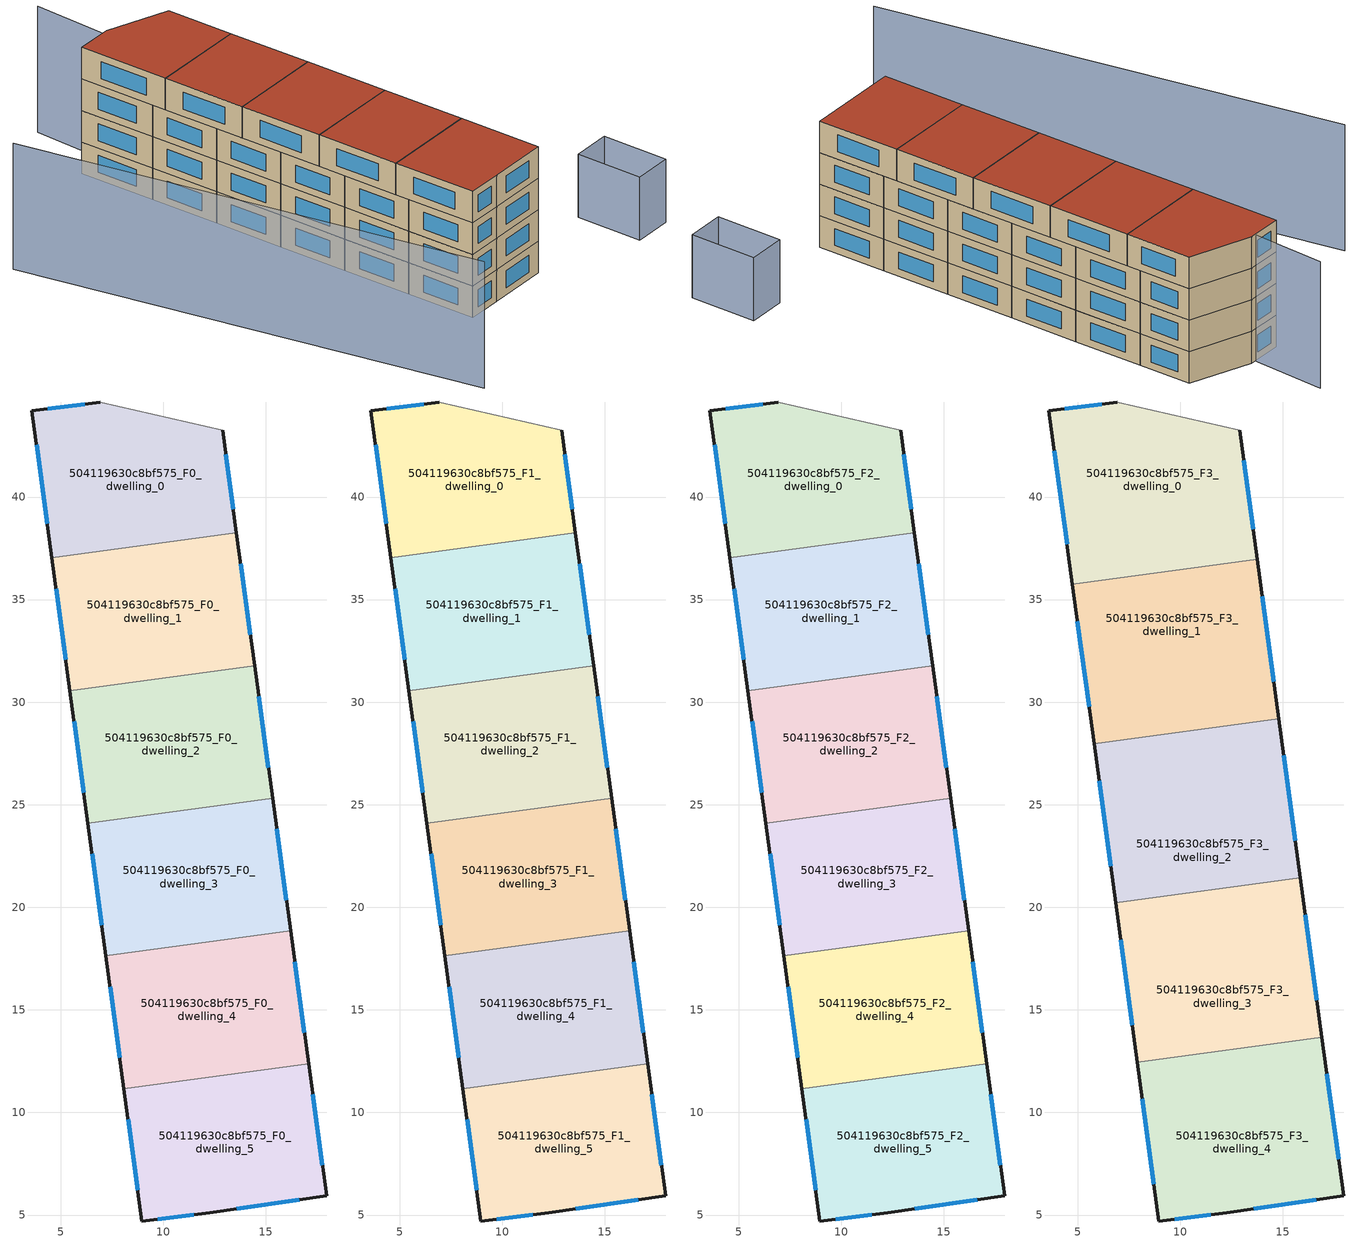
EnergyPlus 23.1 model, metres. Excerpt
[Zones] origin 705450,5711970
504119630c8bf575_F0_dwelling_0
 floor ground (EU_floor_Construction): 12.9,43.25 13.57,38.26 4.58,37.04 3.6,44.21 6.94,44.63 z0
 wall outside (EU_wall_Construction): 6.94,44.63 3.6,44.21 4.58,37.04 / 13.57,38.26 12.9,43.25 z0:3
 wall adiabatic (EU_wall_Construction): 12.9,43.25 6.94,44.63 z0:3
 wall to 504119630c8bf575_F0_dwelling_1 (EU_wall_Construction): 4.58,37.04 13.57,38.26 z0:3
 window (EU_Window_Construction): 3.83,42.55 4.35,38.7 / 6.17,44.53 4.38,44.3 / 13.42,39.41 13.05,42.09 z0.69:2.31
504119630c8bf575_F0_dwelling_1
 floor ground (EU_floor_Construction): 13.57,38.26 14.45,31.79 5.45,30.57 4.58,37.04 z0
 wall outside (EU_wall_Construction): 14.45,31.79 13.57,38.26 / 4.58,37.04 5.45,30.57 z0:3
 wall to 504119630c8bf575_F0_dwelling_2 (EU_wall_Construction): 5.45,30.57 14.45,31.79 z0:3
 window (EU_Window_Construction): 14.25,33.28 13.78,36.76 / 4.78,35.54 5.25,32.06 z0.69:2.31
504119630c8bf575_F0_dwelling_2
 floor ground (EU_floor_Construction): 14.45,31.79 15.33,25.32 6.33,24.1 5.45,30.57 z0
 wall outside (EU_wall_Construction): 15.33,25.32 14.45,31.79 / 5.45,30.57 6.33,24.1 z0:3
 wall to 504119630c8bf575_F0_dwelling_3 (EU_wall_Construction): 6.33,24.1 15.33,25.32 z0:3
 window (EU_Window_Construction): 15.13,26.82 14.66,30.29 / 5.66,29.07 6.13,25.59 z0.69:2.31
504119630c8bf575_F0_dwelling_3
 floor ground (EU_floor_Construction): 15.33,25.32 16.21,18.85 7.21,17.63 6.33,24.1 z0
 wall outside (EU_wall_Construction): 16.21,18.85 15.33,25.32 / 6.33,24.1 7.21,17.63 z0:3
 wall to 504119630c8bf575_F0_dwelling_4 (EU_wall_Construction): 7.21,17.63 16.21,18.85 z0:3
 window (EU_Window_Construction): 16.01,20.35 15.54,23.82 / 6.54,22.6 7.01,19.13 z0.69:2.31
504119630c8bf575_F0_dwelling_4
 floor ground (EU_floor_Construction): 16.21,18.85 17.09,12.38 8.09,11.16 7.21,17.63 z0
 wall outside (EU_wall_Construction): 17.09,12.38 16.21,18.85 / 7.21,17.63 8.09,11.16 z0:3
 wall to 504119630c8bf575_F0_dwelling_5 (EU_wall_Construction): 8.09,11.16 17.09,12.38 z0:3
 window (EU_Window_Construction): 16.89,13.88 16.41,17.35 / 7.41,16.13 7.88,12.66 z0.69:2.31
504119630c8bf575_F0_dwelling_5
 floor ground (EU_floor_Construction): 17.09,12.38 17.96,5.93 12.26,5.12 8.96,4.71 8.09,11.16 z0
 wall outside (EU_wall_Construction): 8.09,11.16 8.96,4.71 12.26,5.12 17.96,5.93 17.09,12.38 z0:3
 window (EU_Window_Construction): 8.29,9.67 8.76,6.2 / 17.76,7.43 17.29,10.89 / 13.58,5.31 16.64,5.75 / 9.73,4.81 11.5,5.03 z0.69:2.31
504119630c8bf575_F1_dwelling_0
 floor to 504119630c8bf575_F0_dwelling_0 (EU_floor_Construction): 12.9,43.25 13.57,38.26 4.58,37.04 3.6,44.21 6.94,44.63 z3
 wall outside (EU_wall_Construction): 6.94,44.63 3.6,44.21 4.58,37.04 / 13.57,38.26 12.9,43.25 z3:6
 wall adiabatic (EU_wall_Construction): 12.9,43.25 6.94,44.63 z3:6
 wall to 504119630c8bf575_F1_dwelling_1 (EU_wall_Construction): 4.58,37.04 13.57,38.26 z3:6
 window (EU_Window_Construction): 3.83,42.55 4.35,38.7 / 6.17,44.53 4.38,44.3 / 13.42,39.41 13.05,42.09 z3.69:5.31
504119630c8bf575_F1_dwelling_1
 floor to 504119630c8bf575_F0_dwelling_1 (EU_floor_Construction): 13.57,38.26 14.45,31.79 5.45,30.57 4.58,37.04 z3
 wall outside (EU_wall_Construction): 14.45,31.79 13.57,38.26 / 4.58,37.04 5.45,30.57 z3:6
 wall to 504119630c8bf575_F1_dwelling_2 (EU_wall_Construction): 5.45,30.57 14.45,31.79 z3:6
 window (EU_Window_Construction): 14.25,33.28 13.78,36.76 / 4.78,35.54 5.25,32.06 z3.69:5.31
504119630c8bf575_F1_dwelling_2
 floor to 504119630c8bf575_F0_dwelling_2 (EU_floor_Construction): 14.45,31.79 15.33,25.32 6.33,24.1 5.45,30.57 z3
 wall outside (EU_wall_Construction): 15.33,25.32 14.45,31.79 / 5.45,30.57 6.33,24.1 z3:6
 wall to 504119630c8bf575_F1_dwelling_3 (EU_wall_Construction): 6.33,24.1 15.33,25.32 z3:6
 window (EU_Window_Construction): 15.13,26.82 14.66,30.29 / 5.66,29.07 6.13,25.59 z3.69:5.31
504119630c8bf575_F1_dwelling_3
 floor to 504119630c8bf575_F0_dwelling_3 (EU_floor_Construction): 15.33,25.32 16.21,18.85 7.21,17.63 6.33,24.1 z3
 wall outside (EU_wall_Construction): 16.21,18.85 15.33,25.32 / 6.33,24.1 7.21,17.63 z3:6
 wall to 504119630c8bf575_F1_dwelling_4 (EU_wall_Construction): 7.21,17.63 16.21,18.85 z3:6
 window (EU_Window_Construction): 16.01,20.35 15.54,23.82 / 6.54,22.6 7.01,19.13 z3.69:5.31
504119630c8bf575_F1_dwelling_4
 floor to 504119630c8bf575_F0_dwelling_4 (EU_floor_Construction): 16.21,18.85 17.09,12.38 8.09,11.16 7.21,17.63 z3
 wall outside (EU_wall_Construction): 17.09,12.38 16.21,18.85 / 7.21,17.63 8.09,11.16 z3:6
 wall to 504119630c8bf575_F1_dwelling_5 (EU_wall_Construction): 8.09,11.16 17.09,12.38 z3:6
 window (EU_Window_Construction): 16.89,13.88 16.41,17.35 / 7.41,16.13 7.88,12.66 z3.69:5.31
504119630c8bf575_F1_dwelling_5
 floor to 504119630c8bf575_F0_dwelling_5 (EU_floor_Construction): 17.09,12.38 17.96,5.93 12.26,5.12 8.96,4.71 8.09,11.16 z3
 wall outside (EU_wall_Construction): 8.09,11.16 8.96,4.71 12.26,5.12 17.96,5.93 17.09,12.38 z3:6
 window (EU_Window_Construction): 8.29,9.67 8.76,6.2 / 17.76,7.43 17.29,10.89 / 13.58,5.31 16.64,5.75 / 9.73,4.81 11.5,5.03 z3.69:5.31
504119630c8bf575_F2_dwelling_0
 floor to 504119630c8bf575_F1_dwelling_0 (EU_floor_Construction): 12.9,43.25 13.57,38.26 4.58,37.04 3.6,44.21 6.94,44.63 z6
 wall outside (EU_wall_Construction): 6.94,44.63 3.6,44.21 4.58,37.04 / 13.57,38.26 12.9,43.25 z6:9
 wall adiabatic (EU_wall_Construction): 12.9,43.25 6.94,44.63 z6:9
 wall to 504119630c8bf575_F2_dwelling_1 (EU_wall_Construction): 4.58,37.04 13.57,38.26 z6:9
 window (EU_Window_Construction): 3.83,42.55 4.35,38.7 / 6.17,44.53 4.38,44.3 / 13.42,39.41 13.05,42.09 z6.69:8.31
504119630c8bf575_F2_dwelling_1
 floor to 504119630c8bf575_F1_dwelling_1 (EU_floor_Construction): 13.57,38.26 14.45,31.79 5.45,30.57 4.58,37.04 z6
 wall outside (EU_wall_Construction): 14.45,31.79 13.57,38.26 / 4.58,37.04 5.45,30.57 z6:9
 wall to 504119630c8bf575_F2_dwelling_2 (EU_wall_Construction): 5.45,30.57 14.45,31.79 z6:9
 window (EU_Window_Construction): 14.25,33.28 13.78,36.76 / 4.78,35.54 5.25,32.06 z6.69:8.31
504119630c8bf575_F2_dwelling_2
 floor to 504119630c8bf575_F1_dwelling_2 (EU_floor_Construction): 14.45,31.79 15.33,25.32 6.33,24.1 5.45,30.57 z6
 wall outside (EU_wall_Construction): 15.33,25.32 14.45,31.79 / 5.45,30.57 6.33,24.1 z6:9
 wall to 504119630c8bf575_F2_dwelling_3 (EU_wall_Construction): 6.33,24.1 15.33,25.32 z6:9
 window (EU_Window_Construction): 15.13,26.82 14.66,30.29 / 5.66,29.07 6.13,25.59 z6.69:8.31
504119630c8bf575_F2_dwelling_3
 floor to 504119630c8bf575_F1_dwelling_3 (EU_floor_Construction): 15.33,25.32 16.21,18.85 7.21,17.63 6.33,24.1 z6
 wall outside (EU_wall_Construction): 16.21,18.85 15.33,25.32 / 6.33,24.1 7.21,17.63 z6:9
 wall to 504119630c8bf575_F2_dwelling_4 (EU_wall_Construction): 7.21,17.63 16.21,18.85 z6:9
 window (EU_Window_Construction): 16.01,20.35 15.54,23.82 / 6.54,22.6 7.01,19.13 z6.69:8.31
 ceiling adiabatic (EU_roof_Construction): 15.86,21.44 15.33,25.32 6.33,24.1 6.86,20.22 z9
504119630c8bf575_F2_dwelling_4
 floor to 504119630c8bf575_F1_dwelling_4 (EU_floor_Construction): 16.21,18.85 17.09,12.38 8.09,11.16 7.21,17.63 z6
 wall outside (EU_wall_Construction): 17.09,12.38 16.21,18.85 / 7.21,17.63 8.09,11.16 z6:9
 wall to 504119630c8bf575_F2_dwelling_5 (EU_wall_Construction): 8.09,11.16 17.09,12.38 z6:9
 window (EU_Window_Construction): 16.89,13.88 16.41,17.35 / 7.41,16.13 7.88,12.66 z6.69:8.31
504119630c8bf575_F2_dwelling_5
 floor to 504119630c8bf575_F1_dwelling_5 (EU_floor_Construction): 17.09,12.38 17.96,5.93 12.26,5.12 8.96,4.71 8.09,11.16 z6
 wall outside (EU_wall_Construction): 8.09,11.16 8.96,4.71 12.26,5.12 17.96,5.93 17.09,12.38 z6:9
 window (EU_Window_Construction): 8.29,9.67 8.76,6.2 / 17.76,7.43 17.29,10.89 / 13.58,5.31 16.64,5.75 / 9.73,4.81 11.5,5.03 z6.69:8.31
504119630c8bf575_F3_dwelling_0
 floor to 504119630c8bf575_F2_dwelling_0 (EU_floor_Construction): 12.9,43.25 13.57,38.26 4.58,37.04 3.6,44.21 6.94,44.63 z9
 floor to 504119630c8bf575_F2_dwelling_1 (EU_floor_Construction): 13.57,38.26 13.75,36.96 4.75,35.74 4.58,37.04 z9
 wall outside (EU_wall_Construction): 6.94,44.63 3.6,44.21 4.75,35.74 / 13.75,36.96 12.9,43.25 z9:12
 wall adiabatic (EU_wall_Construction): 12.9,43.25 6.94,44.63 z9:12
 wall to 504119630c8bf575_F3_dwelling_1 (EU_wall_Construction): 4.75,35.74 13.75,36.96 z9:12
 window (EU_Window_Construction): 3.87,42.25 4.49,37.7 / 6.17,44.53 4.38,44.3 / 13.55,38.42 13.09,41.79 z9.69:11.31
 roof outside (EU_roof_Construction): 13.75,36.96 12.9,43.25 6.94,44.63 3.6,44.21 4.75,35.74 z12
504119630c8bf575_F3_dwelling_1
 floor to 504119630c8bf575_F2_dwelling_1 (EU_floor_Construction): 13.75,36.96 14.45,31.79 5.45,30.57 4.75,35.74 z9
 floor to 504119630c8bf575_F2_dwelling_2 (EU_floor_Construction): 14.45,31.79 14.8,29.2 5.81,27.98 5.45,30.57 z9
 wall outside (EU_wall_Construction): 14.81,29.2 13.75,36.96 / 4.75,35.74 5.81,27.98 z9:12
 wall to 504119630c8bf575_F3_dwelling_2 (EU_wall_Construction): 5.81,27.98 14.81,29.2 z9:12
 window (EU_Window_Construction): 14.56,31 13.99,35.17 / 5,33.94 5.56,29.77 z9.69:11.31
 roof outside (EU_roof_Construction): 14.81,29.2 13.75,36.96 4.75,35.74 5.81,27.98 z12
504119630c8bf575_F3_dwelling_2
 floor adiabatic (EU_floor_Construction): 15.33,25.32 15.86,21.44 6.86,20.22 6.33,24.1 z9
 floor to 504119630c8bf575_F2_dwelling_2 (EU_floor_Construction): 14.8,29.2 15.33,25.32 6.33,24.1 5.81,27.98 z9
 wall outside (EU_wall_Construction): 15.86,21.44 14.81,29.2 / 5.81,27.98 6.86,20.22 z9:12
 wall to 504119630c8bf575_F3_dwelling_3 (EU_wall_Construction): 6.86,20.22 15.86,21.44 z9:12
 window (EU_Window_Construction): 15.62,23.23 15.05,27.4 / 6.05,26.18 6.62,22.01 z9.69:11.31
 roof outside (EU_roof_Construction): 15.86,21.44 14.81,29.2 5.81,27.98 6.86,20.22 z12
504119630c8bf575_F3_dwelling_3
 floor to 504119630c8bf575_F2_dwelling_4 (EU_floor_Construction): 16.21,18.85 16.91,13.68 7.91,12.46 7.21,17.63 z9
 floor to 504119630c8bf575_F2_dwelling_3 (EU_floor_Construction): 15.86,21.44 16.21,18.85 7.21,17.63 6.86,20.22 z9
 wall outside (EU_wall_Construction): 16.91,13.68 15.86,21.44 / 6.86,20.22 7.91,12.46 z9:12
 wall to 504119630c8bf575_F3_dwelling_4 (EU_wall_Construction): 7.91,12.46 16.91,13.68 z9:12
 window (EU_Window_Construction): 16.67,15.47 16.1,19.64 / 7.1,18.42 7.67,14.25 z9.69:11.31
 roof outside (EU_roof_Construction): 16.91,13.68 15.86,21.44 6.86,20.22 7.91,12.46 z12
504119630c8bf575_F3_dwelling_4
 floor to 504119630c8bf575_F2_dwelling_4 (EU_floor_Construction): 16.91,13.68 17.09,12.38 8.09,11.16 7.91,12.46 z9
 floor to 504119630c8bf575_F2_dwelling_5 (EU_floor_Construction): 17.09,12.38 17.96,5.93 12.26,5.12 8.96,4.71 8.09,11.16 z9
 wall outside (EU_wall_Construction): 7.91,12.46 8.96,4.71 12.26,5.12 17.96,5.93 16.91,13.68 z9:12
 window (EU_Window_Construction): 8.15,10.66 8.72,6.5 / 17.72,7.73 17.16,11.88 / 13.58,5.31 16.64,5.75 / 9.73,4.81 11.5,5.03 z9.69:11.31
 roof outside (EU_roof_Construction): 17.96,5.93 16.91,13.68 7.91,12.46 8.96,4.71 12.26,5.12 z12
shading: -11.58,37.38 1.36,-3.98 / 6.83,40.09 5.98,51.5 z0:12; 27.64,3.64 26.81,9.89 / 26.81,9.89 30.39,10.37 / 30.39,10.37 31.22,4.12 / 31.22,4.12 27.64,3.64 z0:6
[Building]
EU S2 Campaign: North Axis=0; Terrain=City; Solar Distribution=FullExterior
[Site:Location]
London: Latitude=51.5; Longitude=-0.5; Time Zone=0; Elevation=25
[SizingPeriod:WeatherFileDays]
AnnualSizingPeriod: Begin Month=1; Begin Day of Month=1; End Month=12; End Day of Month=31; Day of Week for Start Day=Monday; Use Weather File Daylight Saving Period=No; Use Weather File Rain and Snow Indicators=No
[MATERIAL]
EU_InternalMass_Material: Roughness=MediumRough; Thickness=0.1; Conductivity=1; Density=1800; Specific Heat=900; Thermal Absorptance=0.9; Solar Absorptance=0.7; Visible Absorptance=0.7
[MATERIAL:NOMASS] Roughness=MediumRough; Thermal Absorptance=0.9; Solar Absorptance=0.7; Visible Absorptance=0.7
Name | Thermal Resistance
EU_wall_NoMass | 0.635353
EU_roof_NoMass | 0.675062
EU_floor_NoMass | 1.96382
[WINDOWMATERIAL:SIMPLEGLAZINGSYSTEM]
EU_Window_SimpleGlazing: UFactor=2.96269; Solar Heat Gain Coefficient=0.76; Visible Transmittance=0.76
[CONSTRUCTION]
EU_wall_Construction: EU_wall_NoMass
EU_roof_Construction: EU_roof_NoMass
EU_floor_Construction: EU_floor_NoMass
EU_Window_Construction: EU_Window_SimpleGlazing
EU_InternalMass_Construction: EU_InternalMass_Material
[ZONE] Type=1; Multiplier=1; Ceiling Height=autocalculate; Floor Area=autocalculate; Part of Total Floor Area=Yes
Name | Volume
504119630c8bf575_F0_dwelling_0; 504119630c8bf575_F1_dwelling_0; 504119630c8bf575_F2_dwelling_0; 504119630c8bf575_F0_dwelling_5; 504119630c8bf575_F1_dwelling_5; 504119630c8bf575_F2_dwelling_5 | 177.866
504119630c8bf575_F3_dwelling_0 | 213.465
504119630c8bf575_F0_dwelling_1; 504119630c8bf575_F1_dwelling_1; 504119630c8bf575_F2_dwelling_1 | 177.861
504119630c8bf575_F3_dwelling_1 | 213.439
504119630c8bf575_F0_dwelling_2; 504119630c8bf575_F1_dwelling_2; 504119630c8bf575_F2_dwelling_2 | 177.871
504119630c8bf575_F3_dwelling_2 | 213.421
504119630c8bf575_F0_dwelling_3; 504119630c8bf575_F1_dwelling_3; 504119630c8bf575_F2_dwelling_3 | 177.863
504119630c8bf575_F3_dwelling_3 | 213.428
504119630c8bf575_F0_dwelling_4; 504119630c8bf575_F1_dwelling_4; 504119630c8bf575_F2_dwelling_4 | 177.879
504119630c8bf575_F3_dwelling_4 | 213.458
[INTERNALMASS] Construction=EU_InternalMass_Construction
Name | Zone or ZoneList | Surface Area
504119630c8bf575_F0_dwelling_0_EU_InternalMass | 504119630c8bf575_F0_dwelling_0 | 59.2894
504119630c8bf575_F0_dwelling_1_EU_InternalMass | 504119630c8bf575_F0_dwelling_1 | 59.2868
504119630c8bf575_F0_dwelling_2_EU_InternalMass | 504119630c8bf575_F0_dwelling_2 | 59.2904
504119630c8bf575_F0_dwelling_3_EU_InternalMass | 504119630c8bf575_F0_dwelling_3 | 59.2879
504119630c8bf575_F0_dwelling_4_EU_InternalMass | 504119630c8bf575_F0_dwelling_4 | 59.2931
504119630c8bf575_F0_dwelling_5_EU_InternalMass | 504119630c8bf575_F0_dwelling_5 | 59.2885
504119630c8bf575_F1_dwelling_0_EU_InternalMass | 504119630c8bf575_F1_dwelling_0 | 59.2894
504119630c8bf575_F1_dwelling_1_EU_InternalMass | 504119630c8bf575_F1_dwelling_1 | 59.2868
504119630c8bf575_F1_dwelling_2_EU_InternalMass | 504119630c8bf575_F1_dwelling_2 | 59.2904
504119630c8bf575_F1_dwelling_3_EU_InternalMass | 504119630c8bf575_F1_dwelling_3 | 59.2879
504119630c8bf575_F1_dwelling_4_EU_InternalMass | 504119630c8bf575_F1_dwelling_4 | 59.2931
504119630c8bf575_F1_dwelling_5_EU_InternalMass | 504119630c8bf575_F1_dwelling_5 | 59.2885
504119630c8bf575_F2_dwelling_0_EU_InternalMass | 504119630c8bf575_F2_dwelling_0 | 59.2894
504119630c8bf575_F2_dwelling_1_EU_InternalMass | 504119630c8bf575_F2_dwelling_1 | 59.2868
504119630c8bf575_F2_dwelling_2_EU_InternalMass | 504119630c8bf575_F2_dwelling_2 | 59.2904
504119630c8bf575_F2_dwelling_3_EU_InternalMass | 504119630c8bf575_F2_dwelling_3 | 59.2879
504119630c8bf575_F2_dwelling_4_EU_InternalMass | 504119630c8bf575_F2_dwelling_4 | 59.2931
504119630c8bf575_F2_dwelling_5_EU_InternalMass | 504119630c8bf575_F2_dwelling_5 | 59.2885
504119630c8bf575_F3_dwelling_0_EU_InternalMass | 504119630c8bf575_F3_dwelling_0 | 71.1553
504119630c8bf575_F3_dwelling_1_EU_InternalMass | 504119630c8bf575_F3_dwelling_1 | 71.1462
504119630c8bf575_F3_dwelling_2_EU_InternalMass | 504119630c8bf575_F3_dwelling_2 | 71.1404
504119630c8bf575_F3_dwelling_3_EU_InternalMass | 504119630c8bf575_F3_dwelling_3 | 71.1425
504119630c8bf575_F3_dwelling_4_EU_InternalMass | 504119630c8bf575_F3_dwelling_4 | 71.1528
[OTHEREQUIPMENT] Fuel Type=Electricity; Design Level Calculation Method=Watts/Area; Power per Zone Floor Area=1; Fraction Latent=0; Fraction Radiant=0; Fraction Lost=0; Carbon Dioxide Generation Rate=0; EndUse Subcategory=EU_Step8_InternalGains
Name | Zone or ZoneList or Space or SpaceList | Schedule
EU_Step8_InternalGain_504119630c8bf575_F0_dwelling_0_f000 | 504119630c8bf575_F0_dwelling_0 | EU_Step8_GainSchedule_504119630c8bf575_F0_dwelling_0_f000
EU_Step8_InternalGain_504119630c8bf575_F0_dwelling_1_f000 | 504119630c8bf575_F0_dwelling_1 | EU_Step8_GainSchedule_504119630c8bf575_F0_dwelling_1_f000
EU_Step8_InternalGain_504119630c8bf575_F0_dwelling_2_f000 | 504119630c8bf575_F0_dwelling_2 | EU_Step8_GainSchedule_504119630c8bf575_F0_dwelling_2_f000
EU_Step8_InternalGain_504119630c8bf575_F0_dwelling_3_f000 | 504119630c8bf575_F0_dwelling_3 | EU_Step8_GainSchedule_504119630c8bf575_F0_dwelling_3_f000
EU_Step8_InternalGain_504119630c8bf575_F0_dwelling_4_f000 | 504119630c8bf575_F0_dwelling_4 | EU_Step8_GainSchedule_504119630c8bf575_F0_dwelling_4_f000
EU_Step8_InternalGain_504119630c8bf575_F0_dwelling_5_f000 | 504119630c8bf575_F0_dwelling_5 | EU_Step8_GainSchedule_504119630c8bf575_F0_dwelling_5_f000
EU_Step8_InternalGain_504119630c8bf575_F1_dwelling_0_f000 | 504119630c8bf575_F1_dwelling_0 | EU_Step8_GainSchedule_504119630c8bf575_F1_dwelling_0_f000
EU_Step8_InternalGain_504119630c8bf575_F1_dwelling_1_f000 | 504119630c8bf575_F1_dwelling_1 | EU_Step8_GainSchedule_504119630c8bf575_F1_dwelling_1_f000
EU_Step8_InternalGain_504119630c8bf575_F1_dwelling_2_f000 | 504119630c8bf575_F1_dwelling_2 | EU_Step8_GainSchedule_504119630c8bf575_F1_dwelling_2_f000
EU_Step8_InternalGain_504119630c8bf575_F1_dwelling_3_f000 | 504119630c8bf575_F1_dwelling_3 | EU_Step8_GainSchedule_504119630c8bf575_F1_dwelling_3_f000
EU_Step8_InternalGain_504119630c8bf575_F1_dwelling_4_f000 | 504119630c8bf575_F1_dwelling_4 | EU_Step8_GainSchedule_504119630c8bf575_F1_dwelling_4_f000
EU_Step8_InternalGain_504119630c8bf575_F1_dwelling_5_f000 | 504119630c8bf575_F1_dwelling_5 | EU_Step8_GainSchedule_504119630c8bf575_F1_dwelling_5_f000
EU_Step8_InternalGain_504119630c8bf575_F2_dwelling_0_f000 | 504119630c8bf575_F2_dwelling_0 | EU_Step8_GainSchedule_504119630c8bf575_F2_dwelling_0_f000
EU_Step8_InternalGain_504119630c8bf575_F2_dwelling_1_f000 | 504119630c8bf575_F2_dwelling_1 | EU_Step8_GainSchedule_504119630c8bf575_F2_dwelling_1_f000
EU_Step8_InternalGain_504119630c8bf575_F2_dwelling_2_f000 | 504119630c8bf575_F2_dwelling_2 | EU_Step8_GainSchedule_504119630c8bf575_F2_dwelling_2_f000
EU_Step8_InternalGain_504119630c8bf575_F2_dwelling_3_f000 | 504119630c8bf575_F2_dwelling_3 | EU_Step8_GainSchedule_504119630c8bf575_F2_dwelling_3_f000
EU_Step8_InternalGain_504119630c8bf575_F2_dwelling_4_f000 | 504119630c8bf575_F2_dwelling_4 | EU_Step8_GainSchedule_504119630c8bf575_F2_dwelling_4_f000
EU_Step8_InternalGain_504119630c8bf575_F2_dwelling_5_f000 | 504119630c8bf575_F2_dwelling_5 | EU_Step8_GainSchedule_504119630c8bf575_F2_dwelling_5_f000
EU_Step8_InternalGain_504119630c8bf575_F3_dwelling_0_f000 | 504119630c8bf575_F3_dwelling_0 | EU_Step8_GainSchedule_504119630c8bf575_F3_dwelling_0_f000
EU_Step8_InternalGain_504119630c8bf575_F3_dwelling_1_f000 | 504119630c8bf575_F3_dwelling_1 | EU_Step8_GainSchedule_504119630c8bf575_F3_dwelling_1_f000
EU_Step8_InternalGain_504119630c8bf575_F3_dwelling_2_f000 | 504119630c8bf575_F3_dwelling_2 | EU_Step8_GainSchedule_504119630c8bf575_F3_dwelling_2_f000
EU_Step8_InternalGain_504119630c8bf575_F3_dwelling_3_f000 | 504119630c8bf575_F3_dwelling_3 | EU_Step8_GainSchedule_504119630c8bf575_F3_dwelling_3_f000
EU_Step8_InternalGain_504119630c8bf575_F3_dwelling_4_f000 | 504119630c8bf575_F3_dwelling_4 | EU_Step8_GainSchedule_504119630c8bf575_F3_dwelling_4_f000
[ZONEVENTILATION:DESIGNFLOWRATE] Schedule=EU_AlwaysOn; Design Flow Rate Calculation Method=AirChanges/Hour; Air Changes per Hour=0.555504; Ventilation Type=Natural; Fan Pressure Rise=0; Fan Total Efficiency=1; Constant Term Coefficient=1; Temperature Term Coefficient=0; Velocity Term Coefficient=0; Velocity Squared Term Coefficient=0; Minimum Indoor Temperature=-100; Maximum Indoor Temperature=100; Delta Temperature=-100; Minimum Outdoor Temperature=-100; Maximum Outdoor Temperature=100; Maximum Wind Speed=40
Name | Zone or ZoneList or Space or SpaceList
EU_ConstantAir_504119630c8bf575_F0_dwelling_0 | 504119630c8bf575_F0_dwelling_0
EU_ConstantAir_504119630c8bf575_F0_dwelling_1 | 504119630c8bf575_F0_dwelling_1
EU_ConstantAir_504119630c8bf575_F0_dwelling_2 | 504119630c8bf575_F0_dwelling_2
EU_ConstantAir_504119630c8bf575_F0_dwelling_3 | 504119630c8bf575_F0_dwelling_3
EU_ConstantAir_504119630c8bf575_F0_dwelling_4 | 504119630c8bf575_F0_dwelling_4
EU_ConstantAir_504119630c8bf575_F0_dwelling_5 | 504119630c8bf575_F0_dwelling_5
EU_ConstantAir_504119630c8bf575_F1_dwelling_0 | 504119630c8bf575_F1_dwelling_0
EU_ConstantAir_504119630c8bf575_F1_dwelling_1 | 504119630c8bf575_F1_dwelling_1
EU_ConstantAir_504119630c8bf575_F1_dwelling_2 | 504119630c8bf575_F1_dwelling_2
EU_ConstantAir_504119630c8bf575_F1_dwelling_3 | 504119630c8bf575_F1_dwelling_3
EU_ConstantAir_504119630c8bf575_F1_dwelling_4 | 504119630c8bf575_F1_dwelling_4
EU_ConstantAir_504119630c8bf575_F1_dwelling_5 | 504119630c8bf575_F1_dwelling_5
EU_ConstantAir_504119630c8bf575_F2_dwelling_0 | 504119630c8bf575_F2_dwelling_0
EU_ConstantAir_504119630c8bf575_F2_dwelling_1 | 504119630c8bf575_F2_dwelling_1
EU_ConstantAir_504119630c8bf575_F2_dwelling_2 | 504119630c8bf575_F2_dwelling_2
EU_ConstantAir_504119630c8bf575_F2_dwelling_3 | 504119630c8bf575_F2_dwelling_3
EU_ConstantAir_504119630c8bf575_F2_dwelling_4 | 504119630c8bf575_F2_dwelling_4
EU_ConstantAir_504119630c8bf575_F2_dwelling_5 | 504119630c8bf575_F2_dwelling_5
EU_ConstantAir_504119630c8bf575_F3_dwelling_0 | 504119630c8bf575_F3_dwelling_0
EU_ConstantAir_504119630c8bf575_F3_dwelling_1 | 504119630c8bf575_F3_dwelling_1
EU_ConstantAir_504119630c8bf575_F3_dwelling_2 | 504119630c8bf575_F3_dwelling_2
EU_ConstantAir_504119630c8bf575_F3_dwelling_3 | 504119630c8bf575_F3_dwelling_3
EU_ConstantAir_504119630c8bf575_F3_dwelling_4 | 504119630c8bf575_F3_dwelling_4
[HVACTEMPLATE:THERMOSTAT] Constant Heating Setpoint=20; Constant Cooling Setpoint=50
EU_HeatOnly_504119630c8bf575_F0_dwelling_0; EU_HeatOnly_504119630c8bf575_F0_dwelling_1; EU_HeatOnly_504119630c8bf575_F0_dwelling_2; EU_HeatOnly_504119630c8bf575_F0_dwelling_3; EU_HeatOnly_504119630c8bf575_F0_dwelling_4; EU_HeatOnly_504119630c8bf575_F0_dwelling_5; EU_HeatOnly_504119630c8bf575_F1_dwelling_0; EU_HeatOnly_504119630c8bf575_F1_dwelling_1; EU_HeatOnly_504119630c8bf575_F1_dwelling_2; EU_HeatOnly_504119630c8bf575_F1_dwelling_3; EU_HeatOnly_504119630c8bf575_F1_dwelling_4; EU_HeatOnly_504119630c8bf575_F1_dwelling_5; EU_HeatOnly_504119630c8bf575_F2_dwelling_0; EU_HeatOnly_504119630c8bf575_F2_dwelling_1; EU_HeatOnly_504119630c8bf575_F2_dwelling_2; EU_HeatOnly_504119630c8bf575_F2_dwelling_3; EU_HeatOnly_504119630c8bf575_F2_dwelling_4; EU_HeatOnly_504119630c8bf575_F2_dwelling_5; EU_HeatOnly_504119630c8bf575_F3_dwelling_0; EU_HeatOnly_504119630c8bf575_F3_dwelling_1; EU_HeatOnly_504119630c8bf575_F3_dwelling_2; EU_HeatOnly_504119630c8bf575_F3_dwelling_3; EU_HeatOnly_504119630c8bf575_F3_dwelling_4
[HVACTEMPLATE:ZONE:IDEALLOADSAIRSYSTEM] System Availability Schedule=EU_AlwaysOn; Maximum Heating Supply Air Temperature=50; Minimum Cooling Supply Air Temperature=13; Maximum Heating Supply Air Humidity Ratio=0.0156; Minimum Cooling Supply Air Humidity Ratio=0.0077; Heating Limit=NoLimit; Cooling Limit=NoLimit; Heating Availability Schedule=EU_AlwaysOn; Cooling Availability Schedule=EU_CoolingOff; Dehumidification Control Type=ConstantSensibleHeatRatio; Cooling Sensible Heat Ratio=0.7; Dehumidification Setpoint=60; Humidification Control Type=None; Humidification Setpoint=30; Outdoor Air Method=None; Outdoor Air Flow Rate per Person=0.00944; Outdoor Air Flow Rate per Zone Floor Area=0; Outdoor Air Flow Rate per Zone=0; Demand Controlled Ventilation Type=None; Outdoor Air Economizer Type=NoEconomizer; Heat Recovery Type=None; Sensible Heat Recovery Effectiveness=0.7; Latent Heat Recovery Effectiveness=0.65
Name | Template Thermostat
504119630c8bf575_F0_dwelling_0 | EU_HeatOnly_504119630c8bf575_F0_dwelling_0
504119630c8bf575_F0_dwelling_1 | EU_HeatOnly_504119630c8bf575_F0_dwelling_1
504119630c8bf575_F0_dwelling_2 | EU_HeatOnly_504119630c8bf575_F0_dwelling_2
504119630c8bf575_F0_dwelling_3 | EU_HeatOnly_504119630c8bf575_F0_dwelling_3
504119630c8bf575_F0_dwelling_4 | EU_HeatOnly_504119630c8bf575_F0_dwelling_4
504119630c8bf575_F0_dwelling_5 | EU_HeatOnly_504119630c8bf575_F0_dwelling_5
504119630c8bf575_F1_dwelling_0 | EU_HeatOnly_504119630c8bf575_F1_dwelling_0
504119630c8bf575_F1_dwelling_1 | EU_HeatOnly_504119630c8bf575_F1_dwelling_1
504119630c8bf575_F1_dwelling_2 | EU_HeatOnly_504119630c8bf575_F1_dwelling_2
504119630c8bf575_F1_dwelling_3 | EU_HeatOnly_504119630c8bf575_F1_dwelling_3
504119630c8bf575_F1_dwelling_4 | EU_HeatOnly_504119630c8bf575_F1_dwelling_4
504119630c8bf575_F1_dwelling_5 | EU_HeatOnly_504119630c8bf575_F1_dwelling_5
504119630c8bf575_F2_dwelling_0 | EU_HeatOnly_504119630c8bf575_F2_dwelling_0
504119630c8bf575_F2_dwelling_1 | EU_HeatOnly_504119630c8bf575_F2_dwelling_1
504119630c8bf575_F2_dwelling_2 | EU_HeatOnly_504119630c8bf575_F2_dwelling_2
504119630c8bf575_F2_dwelling_3 | EU_HeatOnly_504119630c8bf575_F2_dwelling_3
504119630c8bf575_F2_dwelling_4 | EU_HeatOnly_504119630c8bf575_F2_dwelling_4
504119630c8bf575_F2_dwelling_5 | EU_HeatOnly_504119630c8bf575_F2_dwelling_5
504119630c8bf575_F3_dwelling_0 | EU_HeatOnly_504119630c8bf575_F3_dwelling_0
504119630c8bf575_F3_dwelling_1 | EU_HeatOnly_504119630c8bf575_F3_dwelling_1
504119630c8bf575_F3_dwelling_2 | EU_HeatOnly_504119630c8bf575_F3_dwelling_2
504119630c8bf575_F3_dwelling_3 | EU_HeatOnly_504119630c8bf575_F3_dwelling_3
504119630c8bf575_F3_dwelling_4 | EU_HeatOnly_504119630c8bf575_F3_dwelling_4
[SIZING:ZONE] Zone Cooling Design Supply Air Temperature Input Method=SupplyAirTemperature; Zone Cooling Design Supply Air Temperature=13; Zone Heating Design Supply Air Temperature Input Method=SupplyAirTemperature; Zone Heating Design Supply Air Temperature=50; Zone Cooling Design Supply Air Humidity Ratio=0.008; Zone Heating Design Supply Air Humidity Ratio=0.008; Cooling Design Air Flow Method=DesignDay; Cooling Design Air Flow Rate=0; Cooling Minimum Air Flow per Zone Floor Area=0.000762; Cooling Minimum Air Flow=0; Cooling Minimum Air Flow Fraction=0.2; Heating Design Air Flow Method=DesignDay; Heating Design Air Flow Rate=0; Heating Maximum Air Flow per Zone Floor Area=0.002032; Heating Maximum Air Flow=0.141576; Heating Maximum Air Flow Fraction=0.3; Account for Dedicated Outdoor Air System=No; Dedicated Outdoor Air System Control Strategy=NeutralSupplyAir; Dedicated Outdoor Air Low Setpoint Temperature for Design=autosize; Dedicated Outdoor Air High Setpoint Temperature for Design=autosize; Zone Load Sizing Method=Sensible Load Only No Latent Load; Zone Latent Cooling Design Supply Air Humidity Ratio Input Method=HumidityRatioDifference; Zone Cooling Design Supply Air Humidity Ratio Difference=0.005; Zone Latent Heating Design Supply Air Humidity Ratio Input Method=HumidityRatioDifference; Zone Humidification Design Supply Air Humidity Ratio Difference=0.005
504119630c8bf575_F0_dwelling_0; 504119630c8bf575_F0_dwelling_1; 504119630c8bf575_F0_dwelling_2; 504119630c8bf575_F0_dwelling_3; 504119630c8bf575_F0_dwelling_4; 504119630c8bf575_F0_dwelling_5; 504119630c8bf575_F1_dwelling_0; 504119630c8bf575_F1_dwelling_1; 504119630c8bf575_F1_dwelling_2; 504119630c8bf575_F1_dwelling_3; 504119630c8bf575_F1_dwelling_4; 504119630c8bf575_F1_dwelling_5; 504119630c8bf575_F2_dwelling_0; 504119630c8bf575_F2_dwelling_1; 504119630c8bf575_F2_dwelling_2; 504119630c8bf575_F2_dwelling_3; 504119630c8bf575_F2_dwelling_4; 504119630c8bf575_F2_dwelling_5; 504119630c8bf575_F3_dwelling_0; 504119630c8bf575_F3_dwelling_1; 504119630c8bf575_F3_dwelling_2; 504119630c8bf575_F3_dwelling_3; 504119630c8bf575_F3_dwelling_4
[SCHEDULE:CONSTANT]
Name | Hourly Value
EU_AlwaysOn | 1
EU_CoolingOff | 0
[SCHEDULE:FILE] Column Number=1; Rows to Skip at Top=0; Number of Hours of Data=8760; Column Separator=Comma; Interpolate to Timestep=No; Minutes per Item=60; Adjust Schedule for Daylight Savings=Yes
Name | File
EU_Step8_GainSchedule_504119630c8bf575_F0_dwelling_0_f000 | ../../schedules/504119630c8bf575/504119630c8bf575_F0_dwelling_0_f000_gain.csv
EU_Step8_GainSchedule_504119630c8bf575_F0_dwelling_1_f000 | ../../schedules/504119630c8bf575/504119630c8bf575_F0_dwelling_1_f000_gain.csv
EU_Step8_GainSchedule_504119630c8bf575_F0_dwelling_2_f000 | ../../schedules/504119630c8bf575/504119630c8bf575_F0_dwelling_2_f000_gain.csv
EU_Step8_GainSchedule_504119630c8bf575_F0_dwelling_3_f000 | ../../schedules/504119630c8bf575/504119630c8bf575_F0_dwelling_3_f000_gain.csv
EU_Step8_GainSchedule_504119630c8bf575_F0_dwelling_4_f000 | ../../schedules/504119630c8bf575/504119630c8bf575_F0_dwelling_4_f000_gain.csv
EU_Step8_GainSchedule_504119630c8bf575_F0_dwelling_5_f000 | ../../schedules/504119630c8bf575/504119630c8bf575_F0_dwelling_5_f000_gain.csv
EU_Step8_GainSchedule_504119630c8bf575_F1_dwelling_0_f000 | ../../schedules/504119630c8bf575/504119630c8bf575_F1_dwelling_0_f000_gain.csv
EU_Step8_GainSchedule_504119630c8bf575_F1_dwelling_1_f000 | ../../schedules/504119630c8bf575/504119630c8bf575_F1_dwelling_1_f000_gain.csv
EU_Step8_GainSchedule_504119630c8bf575_F1_dwelling_2_f000 | ../../schedules/504119630c8bf575/504119630c8bf575_F1_dwelling_2_f000_gain.csv
EU_Step8_GainSchedule_504119630c8bf575_F1_dwelling_3_f000 | ../../schedules/504119630c8bf575/504119630c8bf575_F1_dwelling_3_f000_gain.csv
EU_Step8_GainSchedule_504119630c8bf575_F1_dwelling_4_f000 | ../../schedules/504119630c8bf575/504119630c8bf575_F1_dwelling_4_f000_gain.csv
EU_Step8_GainSchedule_504119630c8bf575_F1_dwelling_5_f000 | ../../schedules/504119630c8bf575/504119630c8bf575_F1_dwelling_5_f000_gain.csv
EU_Step8_GainSchedule_504119630c8bf575_F2_dwelling_0_f000 | ../../schedules/504119630c8bf575/504119630c8bf575_F2_dwelling_0_f000_gain.csv
EU_Step8_GainSchedule_504119630c8bf575_F2_dwelling_1_f000 | ../../schedules/504119630c8bf575/504119630c8bf575_F2_dwelling_1_f000_gain.csv
EU_Step8_GainSchedule_504119630c8bf575_F2_dwelling_2_f000 | ../../schedules/504119630c8bf575/504119630c8bf575_F2_dwelling_2_f000_gain.csv
EU_Step8_GainSchedule_504119630c8bf575_F2_dwelling_3_f000 | ../../schedules/504119630c8bf575/504119630c8bf575_F2_dwelling_3_f000_gain.csv
EU_Step8_GainSchedule_504119630c8bf575_F2_dwelling_4_f000 | ../../schedules/504119630c8bf575/504119630c8bf575_F2_dwelling_4_f000_gain.csv
EU_Step8_GainSchedule_504119630c8bf575_F2_dwelling_5_f000 | ../../schedules/504119630c8bf575/504119630c8bf575_F2_dwelling_5_f000_gain.csv
EU_Step8_GainSchedule_504119630c8bf575_F3_dwelling_0_f000 | ../../schedules/504119630c8bf575/504119630c8bf575_F3_dwelling_0_f000_gain.csv
EU_Step8_GainSchedule_504119630c8bf575_F3_dwelling_1_f000 | ../../schedules/504119630c8bf575/504119630c8bf575_F3_dwelling_1_f000_gain.csv
EU_Step8_GainSchedule_504119630c8bf575_F3_dwelling_2_f000 | ../../schedules/504119630c8bf575/504119630c8bf575_F3_dwelling_2_f000_gain.csv
EU_Step8_GainSchedule_504119630c8bf575_F3_dwelling_3_f000 | ../../schedules/504119630c8bf575/504119630c8bf575_F3_dwelling_3_f000_gain.csv
EU_Step8_GainSchedule_504119630c8bf575_F3_dwelling_4_f000 | ../../schedules/504119630c8bf575/504119630c8bf575_F3_dwelling_4_f000_gain.csv
